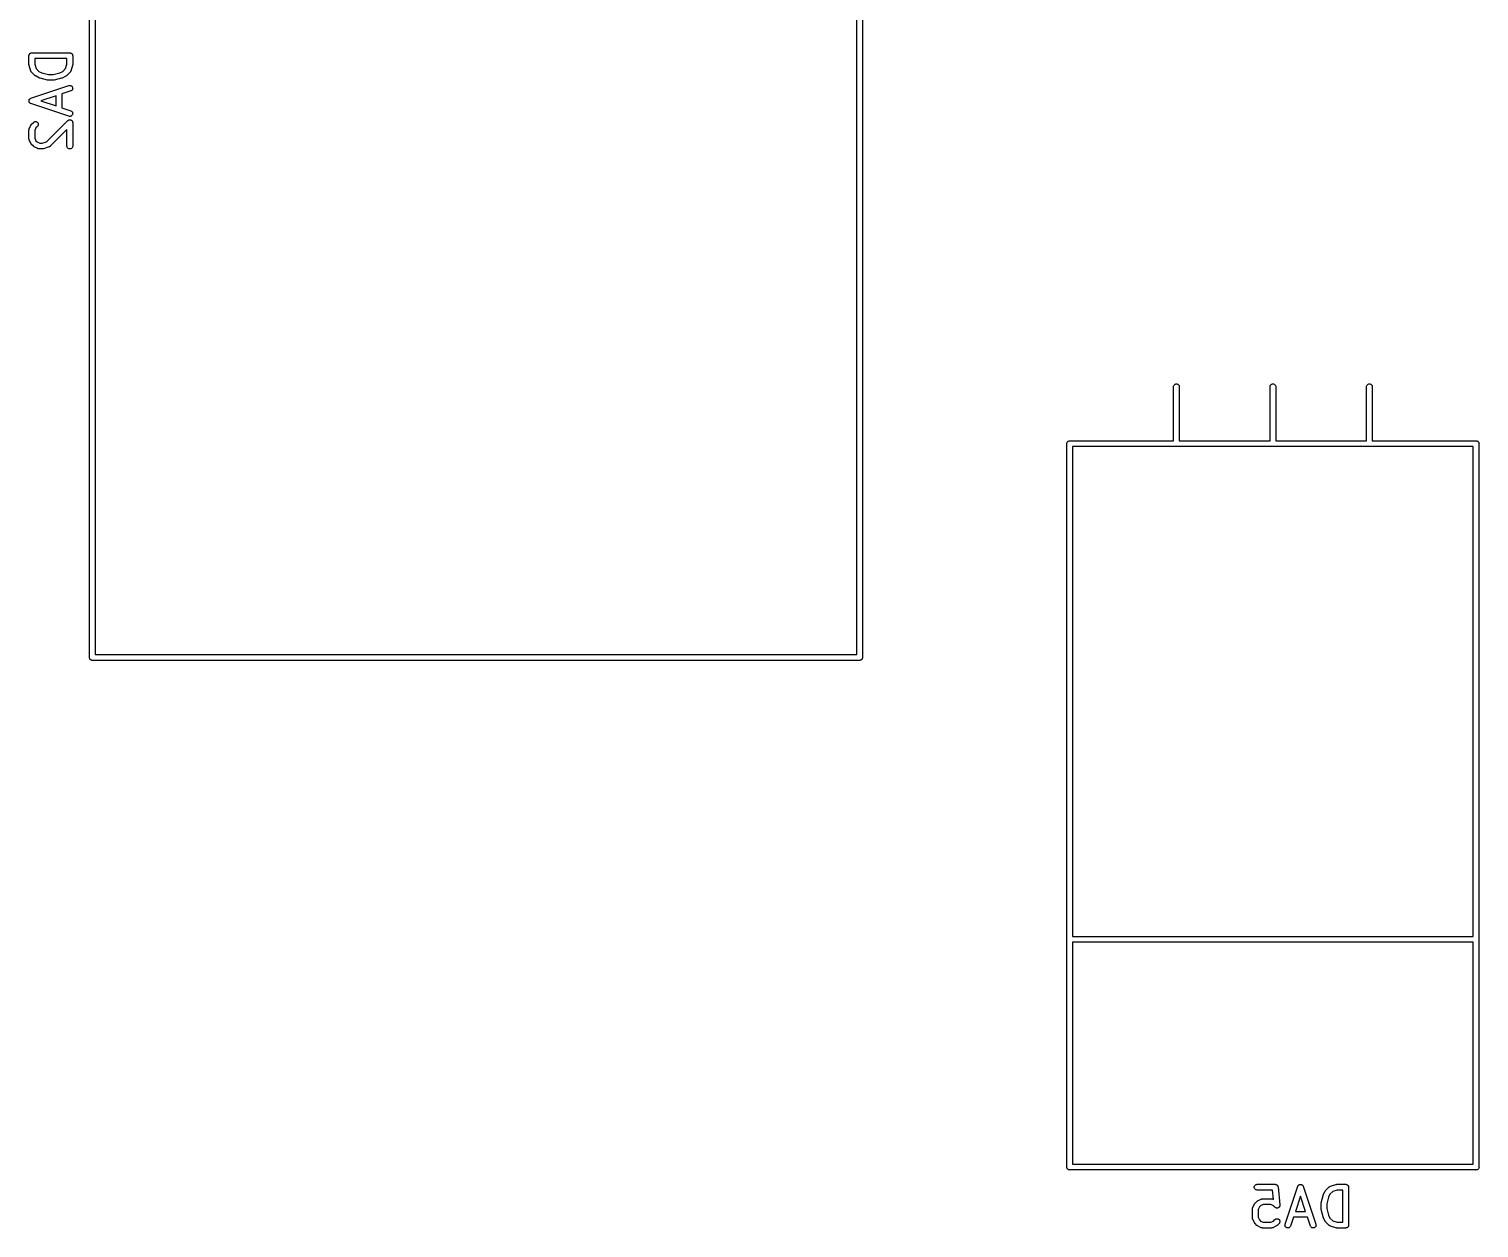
# Model space of a CAD drawing. Extents: x 1.3 to 91.4, y -59.7 to 3.1.
# Drawn here: x 1.25 to 39.43, y -59.65 to -28.08 of the extents above; entities that cross this region are included whole.
import ezdxf

# ---------------------------------------------------------------- set-up
doc = ezdxf.new("R2010")
doc.units = 0
doc.layers.add('BLACK', color=7, linetype='CONTINUOUS')

msp = doc.modelspace()

# ---------------------------------------------------------------- linework, layer by layer
at = {"layer": 'BLACK', "linetype": 'CONTINUOUS'}
for p, q in [((2.845, -44.6263), (2.845, -14.4337)), ((2.995, -14.505), (2.995, -44.555)), ((23.045, -44.555), (23.045, -14.505)), ((23.195, -14.4337), (23.195, -44.6263)), ((1.25238, -28.7828), (1.25239, -28.7823)), ((1.25238, -28.7833), (1.25238, -28.7828)), ((1.25238, -28.7828), (1.25238, -28.7828)), ((1.25238, -28.7828), (1.25238, -28.7828)), ((1.25238, -29.0214), (1.25238, -28.7833)), ((1.25239, -28.7823), (1.25318, -28.7752)), ((1.25318, -28.7752), (1.25391, -28.7683)), ((1.25391, -28.7683), (1.25399, -28.768)), ((1.25399, -28.768), (1.25402, -28.7677)), ((1.25402, -28.7677), (1.25614, -28.761)), ((1.25614, -28.761), (1.25824, -28.7543)), ((1.25824, -28.7543), (1.25837, -28.754)), ((1.25837, -28.754), (1.25845, -28.7538)), ((1.25845, -28.7538), (1.26186, -28.7476)), ((1.26186, -28.7476), (1.2652, -28.7414)), ((1.2652, -28.7414), (1.26537, -28.7412)), ((1.26537, -28.7412), (1.2655, -28.741)), ((1.2655, -28.741), (1.27005, -28.7355)), ((1.27005, -28.7355), (1.27453, -28.7301)), ((1.27453, -28.7301), (1.27474, -28.7299)), ((1.27474, -28.7299), (1.2749, -28.7297)), ((1.2749, -28.7297), (1.28037, -28.7254)), ((1.28037, -28.7254), (1.28588, -28.7209)), ((1.28588, -28.7209), (1.28611, -28.7207)), ((1.28611, -28.7207), (1.28631, -28.7206)), ((1.28631, -28.7206), (1.29256, -28.7173)), ((1.29256, -28.7173), (1.2988, -28.714)), ((1.2988, -28.714), (1.29905, -28.7139)), ((1.29905, -28.7139), (1.29929, -28.7138)), ((1.29929, -28.7138), (1.30607, -28.7118)), ((1.30607, -28.7118), (1.31281, -28.7098)), ((1.31281, -28.7098), (1.31307, -28.7097)), ((1.31307, -28.7097), (1.31333, -28.7097)), ((1.31333, -28.7097), (1.32035, -28.709)), ((1.32035, -28.709), (1.32738, -28.7083)), ((1.32738, -28.7083), (2.32738, -28.7083)), ((1.40238, -28.8583), (1.40238, -29.0093)), ((2.25238, -28.8583), (1.40238, -28.8583)), ((1.40238, -29.0093), (1.44055, -29.1238)), ((2.21421, -29.1238), (2.25238, -29.0093)), ((2.25238, -29.0093), (2.25238, -28.8583)), ((2.32738, -28.7083), (2.32789, -28.7083)), ((2.32789, -28.7083), (2.3279, -28.7083)), ((2.3279, -28.7083), (2.32792, -28.7083)), ((2.32792, -28.7083), (2.32843, -28.7083)), ((2.32843, -28.7083), (2.33547, -28.7091)), ((2.33547, -28.7091), (2.34246, -28.7099)), ((2.34246, -28.7099), (2.34271, -28.7099)), ((2.34271, -28.7099), (2.34297, -28.71)), ((2.34297, -28.71), (2.34967, -28.7121)), ((2.34967, -28.7121), (2.35644, -28.7142)), ((2.35644, -28.7142), (2.35668, -28.7143)), ((2.35668, -28.7143), (2.35693, -28.7144)), ((2.35693, -28.7144), (2.36313, -28.7178)), ((2.36313, -28.7178), (2.36932, -28.7212)), ((2.36932, -28.7212), (2.36952, -28.7213)), ((2.36952, -28.7213), (2.36975, -28.7214)), ((2.36975, -28.7214), (2.37518, -28.726)), ((2.37518, -28.726), (2.3806, -28.7305)), ((2.3806, -28.7305), (2.38077, -28.7307)), ((2.38077, -28.7307), (2.38096, -28.7309)), ((2.38096, -28.7309), (2.38536, -28.7363)), ((2.38536, -28.7363), (2.38985, -28.7418)), ((2.38985, -28.7418), (2.38997, -28.7421)), ((2.38997, -28.7421), (2.39014, -28.7423)), ((2.39014, -28.7423), (2.3934, -28.7485)), ((2.3934, -28.7485), (2.39672, -28.7548)), ((2.39672, -28.7548), (2.3968, -28.755)), ((2.3968, -28.755), (2.39692, -28.7552)), ((2.39692, -28.7552), (2.39891, -28.762)), ((2.39891, -28.762), (2.40095, -28.7688)), ((2.40095, -28.7688), (2.40098, -28.769)), ((2.40098, -28.769), (2.40105, -28.7693)), ((2.40105, -28.7693), (2.40169, -28.7763)), ((2.40169, -28.7763), (2.40238, -28.7833)), ((2.40238, -28.7833), (2.40238, -29.0214)), ((1.25279, -29.0256), (1.25238, -29.0214)), ((1.25285, -29.0298), (1.25279, -29.0256)), ((1.2535, -29.0329), (1.25285, -29.0298)), ((1.25381, -29.036), (1.2535, -29.0329)), ((1.25503, -29.04), (1.25381, -29.036)), ((1.2559, -29.0441), (1.25503, -29.04)), ((1.25623, -29.0451), (1.2559, -29.0441)), ((1.30385, -29.188), (1.25623, -29.0451)), ((1.30475, -29.19), (1.30385, -29.188)), ((1.30536, -29.1921), (1.30475, -29.19)), ((1.30772, -29.1967), (1.30536, -29.1921)), ((1.30981, -29.2014), (1.30772, -29.1967)), ((1.31109, -29.2032), (1.30981, -29.2014)), ((1.3121, -29.2051), (1.31109, -29.2032)), ((1.3153, -29.2091), (1.3121, -29.2051)), ((1.31826, -29.2133), (1.3153, -29.2091)), ((1.31985, -29.2148), (1.31826, -29.2133)), ((1.32123, -29.2166), (1.31985, -29.2148)), ((1.32197, -29.2173), (1.32123, -29.2166)), ((1.4172, -29.3126), (1.32197, -29.2173)), ((1.42046, -29.3152), (1.4172, -29.3126)), ((1.42348, -29.3182), (1.42046, -29.3152)), ((1.4261, -29.3199), (1.42348, -29.3182)), ((1.42852, -29.3218), (1.4261, -29.3199)), ((1.43222, -29.3238), (1.42852, -29.3218)), ((1.43576, -29.3261), (1.43222, -29.3238)), ((1.4367, -29.3266), (1.43576, -29.3261)), ((1.53193, -29.3742), (1.4367, -29.3266)), ((1.44055, -29.1238), (1.51466, -29.1979)), ((1.51466, -29.1979), (1.59165, -29.2364)), ((1.53226, -29.3743), (1.53193, -29.3742)), ((1.53256, -29.3745), (1.53226, -29.3743)), ((1.53907, -29.377), (1.53256, -29.3745)), ((1.5456, -29.3795), (1.53907, -29.377)), ((1.54595, -29.3795), (1.5456, -29.3795)), ((1.54627, -29.3796), (1.54595, -29.3795)), ((1.54729, -29.3799), (1.54627, -29.3796)), ((1.73776, -29.4275), (1.54729, -29.3799)), ((1.59165, -29.2364), (1.76519, -29.2798)), ((1.76519, -29.2798), (1.88958, -29.2798)), ((1.88958, -29.2798), (2.06311, -29.2364)), ((2.10747, -29.3799), (1.917, -29.4275)), ((2.06311, -29.2364), (2.1401, -29.1979)), ((2.10781, -29.3798), (2.10747, -29.3799)), ((2.10815, -29.3797), (2.10781, -29.3798)), ((2.11463, -29.3773), (2.10815, -29.3797)), ((2.12126, -29.375), (2.11463, -29.3773)), ((2.12156, -29.3748), (2.12126, -29.375)), ((2.12189, -29.3747), (2.12156, -29.3748)), ((2.12283, -29.3742), (2.12189, -29.3747)), ((2.21806, -29.3266), (2.12283, -29.3742)), ((2.1401, -29.1979), (2.21421, -29.1238)), ((2.22163, -29.3244), (2.21806, -29.3266)), ((2.22537, -29.3224), (2.22163, -29.3244)), ((2.22781, -29.3205), (2.22537, -29.3224)), ((2.23046, -29.3188), (2.22781, -29.3205)), ((2.23352, -29.3159), (2.23046, -29.3188)), ((2.23681, -29.3133), (2.23352, -29.3159)), ((2.23756, -29.3126), (2.23681, -29.3133)), ((2.33279, -29.2173), (2.23756, -29.3126)), ((2.33419, -29.2156), (2.33279, -29.2173)), ((2.33581, -29.2141), (2.33419, -29.2156)), ((2.33883, -29.21), (2.33581, -29.2141)), ((2.34208, -29.206), (2.33883, -29.21)), ((2.34313, -29.2041), (2.34208, -29.206)), ((2.34443, -29.2023), (2.34313, -29.2041)), ((2.34658, -29.1976), (2.34443, -29.2023)), ((2.349, -29.1931), (2.34658, -29.1976)), ((2.34965, -29.191), (2.349, -29.1931)), ((2.35058, -29.189), (2.34965, -29.191)), ((2.35091, -29.188), (2.35058, -29.189)), ((2.39853, -29.0451), (2.35091, -29.188)), ((2.39947, -29.041), (2.39853, -29.0451)), ((2.40074, -29.037), (2.39947, -29.041)), ((2.40109, -29.0339), (2.40074, -29.037)), ((2.40178, -29.0309), (2.40109, -29.0339)), ((2.4019, -29.0267), (2.40178, -29.0309)), ((2.40237, -29.0225), (2.4019, -29.0267)), ((2.40238, -29.0214), (2.40237, -29.0225)), ((1.30366, -29.9027), (2.30366, -29.5693)), ((1.73909, -29.4277), (1.73776, -29.4275)), ((1.74036, -29.4281), (1.73909, -29.4277)), ((1.7463, -29.4288), (1.74036, -29.4281)), ((1.75224, -29.4297), (1.7463, -29.4288)), ((1.75358, -29.4296), (1.75224, -29.4297)), ((1.7549, -29.4298), (1.75358, -29.4296)), ((1.75595, -29.4298), (1.7549, -29.4298)), ((1.89881, -29.4298), (1.75595, -29.4298)), ((1.90014, -29.4296), (1.89881, -29.4298)), ((1.90147, -29.4297), (1.90014, -29.4296)), ((1.9074, -29.4289), (1.90147, -29.4297)), ((1.91338, -29.4283), (1.9074, -29.4289)), ((1.91466, -29.4279), (1.91338, -29.4283)), ((1.91598, -29.4278), (1.91466, -29.4279)), ((1.917, -29.4275), (1.91598, -29.4278)), ((2.3511, -29.7116), (2.11667, -29.7898)), ((2.30366, -29.5693), (2.30466, -29.569)), ((2.30466, -29.569), (2.31897, -29.5659)), ((2.31897, -29.5659), (2.33361, -29.5657)), ((2.33361, -29.5657), (2.34801, -29.5684)), ((2.34801, -29.5684), (2.36162, -29.5737)), ((2.36447, -29.7057), (2.3511, -29.7116)), ((2.36162, -29.5737), (2.37393, -29.5817)), ((2.37642, -29.6972), (2.36447, -29.7057)), ((2.37393, -29.5817), (2.38447, -29.5918)), ((2.38651, -29.6866), (2.37642, -29.6972)), ((2.38447, -29.5918), (2.39283, -29.6038)), ((2.39434, -29.6743), (2.38651, -29.6866)), ((2.39283, -29.6038), (2.3987, -29.6173)), ((2.39963, -29.6606), (2.39434, -29.6743)), ((2.3987, -29.6173), (2.40185, -29.6316)), ((2.40216, -29.6462), (2.39963, -29.6606)), ((2.40185, -29.6316), (2.40216, -29.6462)), ((1.25252, -29.9785), (1.25271, -29.9733)), ((1.25287, -29.9806), (1.25252, -29.9785)), ((1.2526, -29.9681), (1.25297, -29.966)), ((1.25271, -29.9733), (1.2526, -29.9681)), ((1.25291, -29.9827), (1.25287, -29.9806)), ((1.25403, -29.9878), (1.25291, -29.9827)), ((1.25297, -29.966), (1.25304, -29.9638)), ((1.25304, -29.9638), (1.25423, -29.9588)), ((1.25486, -29.9929), (1.25403, -29.9878)), ((1.25423, -29.9588), (1.25513, -29.9537)), ((1.2556, -29.9949), (1.25486, -29.9929)), ((1.25513, -29.9537), (1.2559, -29.9517)), ((1.25606, -29.997), (1.2556, -29.9949)), ((1.2559, -29.9517), (1.2564, -29.9496)), ((1.25815, -30.0018), (1.25606, -29.997)), ((1.2564, -29.9496), (1.25854, -29.9449)), ((1.25995, -30.0066), (1.25815, -30.0018)), ((1.25854, -29.9449), (1.26041, -29.94)), ((1.26107, -30.0085), (1.25995, -30.0066)), ((1.26041, -29.94), (1.26156, -29.9382)), ((1.26193, -30.0104), (1.26107, -30.0085)), ((1.26156, -29.9382), (1.26245, -29.9363)), ((1.26489, -30.0147), (1.26193, -30.0104)), ((1.26245, -29.9363), (1.26547, -29.9321)), ((1.26761, -30.0191), (1.26489, -30.0147)), ((1.26547, -29.9321), (1.26825, -29.9277)), ((1.26907, -30.0207), (1.26761, -30.0191)), ((1.26825, -29.9277), (1.26973, -29.9261)), ((1.27029, -30.0225), (1.26907, -30.0207)), ((1.26973, -29.9261), (1.27098, -29.9244)), ((1.27402, -30.026), (1.27029, -30.0225)), ((1.27098, -29.9244), (1.27476, -29.9208)), ((1.27755, -30.0299), (1.27402, -30.026)), ((1.27476, -29.9208), (1.27834, -29.9171)), ((1.27929, -30.0311), (1.27755, -30.0299)), ((1.27834, -29.9171), (1.28009, -29.9158)), ((1.28083, -30.0326), (1.27929, -30.0311)), ((1.28009, -29.9158), (1.28165, -29.9144)), ((1.28519, -30.0354), (1.28083, -30.0326)), ((1.28165, -29.9144), (1.28605, -29.9116)), ((1.28939, -30.0385), (1.28519, -30.0354)), ((1.28605, -29.9116), (1.29029, -29.9086)), ((1.29134, -30.0394), (1.28939, -30.0385)), ((1.29029, -29.9086), (1.29225, -29.9077)), ((1.29314, -30.0405), (1.29134, -30.0394)), ((1.29225, -29.9077), (1.29407, -29.9066)), ((1.29796, -30.0424), (1.29314, -30.0405)), ((1.29407, -29.9066), (1.29893, -29.9048)), ((1.30267, -30.0446), (1.29796, -30.0424)), ((1.29893, -29.9048), (1.30366, -29.9027)), ((1.30366, -30.045), (1.30267, -30.0446)), ((2.30366, -30.3783), (1.30366, -30.045)), ((1.96667, -29.8398), (1.56455, -29.9738)), ((1.56455, -29.9738), (1.96667, -30.1078)), ((1.96667, -30.1078), (1.96667, -29.8398)), ((2.11667, -29.7898), (2.11667, -30.1578)), ((1.37033, -30.5391), (1.38177, -30.53)), ((1.38177, -30.53), (1.39477, -30.5232)), ((1.39477, -30.5232), (1.40882, -30.5191)), ((1.40882, -30.5191), (1.4234, -30.5179)), ((1.4234, -30.5179), (1.43796, -30.5194)), ((1.43796, -30.5194), (1.45192, -30.5238)), ((1.45192, -30.5238), (1.46477, -30.5308)), ((1.46477, -30.5308), (1.47602, -30.5402)), ((1.71544, -31.0511), (2.27435, -30.4922)), ((2.11667, -30.1578), (2.3511, -30.236)), ((2.27435, -30.4922), (2.2749, -30.4917)), ((2.2749, -30.4917), (2.27491, -30.4916)), ((2.2749, -30.4917), (2.2749, -30.4917)), ((2.27491, -30.4916), (2.27509, -30.4915)), ((2.27509, -30.4915), (2.28077, -30.4869)), ((2.28077, -30.4869), (2.28631, -30.4825)), ((2.28631, -30.4825), (2.28643, -30.4824)), ((2.28643, -30.4824), (2.28653, -30.4823)), ((2.28653, -30.4823), (2.29286, -30.4791)), ((2.29286, -30.4791), (2.29928, -30.4757)), ((2.29928, -30.4757), (2.29941, -30.4757)), ((2.29941, -30.4757), (2.29953, -30.4756)), ((2.29953, -30.4756), (2.3064, -30.4736)), ((2.31793, -30.3815), (2.30366, -30.3783)), ((2.3064, -30.4736), (2.31333, -30.4716)), ((2.31333, -30.4716), (2.31345, -30.4716)), ((2.31345, -30.4716), (2.31358, -30.4715)), ((2.31358, -30.4715), (2.32086, -30.4709)), ((2.33256, -30.382), (2.31793, -30.3815)), ((2.32086, -30.4709), (2.3279, -30.4702)), ((2.3279, -30.4702), (2.32803, -30.4703)), ((2.32803, -30.4703), (2.32816, -30.4702)), ((2.32816, -30.4702), (2.33521, -30.471)), ((2.347, -30.3795), (2.33256, -30.382)), ((2.33521, -30.471), (2.34246, -30.4718)), ((2.34246, -30.4718), (2.34259, -30.4718)), ((2.34259, -30.4718), (2.34272, -30.4718)), ((2.34272, -30.4718), (2.34941, -30.4739)), ((2.36069, -30.3743), (2.347, -30.3795)), ((2.34941, -30.4739), (2.35644, -30.4761)), ((2.3511, -30.236), (2.35209, -30.2363)), ((2.35209, -30.2363), (2.36537, -30.2425)), ((2.35644, -30.4761), (2.35656, -30.4762)), ((2.35656, -30.4762), (2.35668, -30.4762)), ((2.35668, -30.4762), (2.36296, -30.4796)), ((2.3731, -30.3666), (2.36069, -30.3743)), ((2.36296, -30.4796), (2.36932, -30.4831)), ((2.36537, -30.2425), (2.37721, -30.2511)), ((2.36932, -30.4831), (2.36942, -30.4831)), ((2.36942, -30.4831), (2.36954, -30.4832)), ((2.36954, -30.4832), (2.37497, -30.4877)), ((2.38378, -30.3566), (2.3731, -30.3666)), ((2.37497, -30.4877), (2.3806, -30.4924)), ((2.37721, -30.2511), (2.38715, -30.2618)), ((2.3806, -30.4924), (2.38068, -30.4925)), ((2.38068, -30.4925), (2.38078, -30.4926)), ((2.38078, -30.4926), (2.38523, -30.4981)), ((2.39231, -30.3447), (2.38378, -30.3566)), ((2.38523, -30.4981), (2.38985, -30.5037)), ((2.38715, -30.2618), (2.39481, -30.2743)), ((2.38985, -30.5037), (2.38991, -30.5039)), ((2.38991, -30.5039), (2.38999, -30.504)), ((2.38999, -30.504), (2.39337, -30.5104)), ((2.39836, -30.3314), (2.39231, -30.3447)), ((2.39337, -30.5104), (2.39672, -30.5167)), ((2.39481, -30.2743), (2.3999, -30.288)), ((2.39672, -30.5167), (2.39676, -30.5168)), ((2.39676, -30.5168), (2.39682, -30.5169)), ((2.39682, -30.5169), (2.39888, -30.5238)), ((2.40171, -30.3171), (2.39836, -30.3314)), ((2.39888, -30.5238), (2.40095, -30.5307)), ((2.3999, -30.288), (2.40223, -30.3025)), ((2.40095, -30.5307), (2.40096, -30.5308)), ((2.40096, -30.5308), (2.401, -30.5309)), ((2.401, -30.5309), (2.40168, -30.5381)), ((2.40168, -30.5381), (2.40238, -30.5452)), ((2.40223, -30.3025), (2.40171, -30.3171)), ((1.25238, -30.7357), (1.25239, -30.7347)), ((1.25238, -30.9738), (1.25238, -30.7357)), ((1.25239, -30.7347), (1.25263, -30.7325)), ((1.25258, -30.7303), (1.25345, -30.7252)), ((1.25263, -30.7325), (1.25258, -30.7303)), ((1.25345, -30.7252), (1.25402, -30.7201)), ((1.25402, -30.7201), (1.25469, -30.718)), ((1.25469, -30.718), (1.25506, -30.7158)), ((1.25506, -30.7158), (1.2569, -30.711)), ((1.2569, -30.711), (1.25845, -30.7062)), ((1.25845, -30.7062), (1.25951, -30.7042)), ((1.25951, -30.7042), (1.2603, -30.7022)), ((1.2603, -30.7022), (1.30792, -30.6069)), ((1.30792, -30.6069), (1.30839, -30.606)), ((1.30839, -30.606), (1.31068, -30.6025)), ((1.31068, -30.6025), (1.31268, -30.5988)), ((1.31268, -30.5988), (1.31466, -30.5963)), ((1.31466, -30.5963), (1.31636, -30.5937)), ((1.31636, -30.5937), (1.31929, -30.5907)), ((1.31929, -30.5907), (1.32197, -30.5874)), ((1.32197, -30.5874), (1.36959, -30.5398)), ((1.36959, -30.5398), (1.37033, -30.5391)), ((1.43664, -30.6849), (1.40238, -30.7534)), ((1.40238, -30.7534), (1.40238, -30.9561)), ((1.47565, -30.6459), (1.43664, -30.6849)), ((1.48494, -30.6346), (1.47565, -30.6459)), ((1.47602, -30.5402), (1.48523, -30.5516)), ((1.49186, -30.6217), (1.48494, -30.6346)), ((1.48523, -30.5516), (1.49206, -30.5645)), ((1.49614, -30.6077), (1.49186, -30.6217)), ((1.49206, -30.5645), (1.49624, -30.5785)), ((1.49762, -30.5931), (1.49614, -30.6077)), ((1.49624, -30.5785), (1.49762, -30.5931)), ((2.25238, -30.7263), (1.80898, -31.1697)), ((2.25238, -31.1643), (2.25238, -30.7263)), ((2.40238, -30.5452), (2.40238, -31.1643)), ((1.25259, -30.976), (1.25238, -30.9738)), ((1.25251, -30.9782), (1.25259, -30.976)), ((1.25331, -30.9833), (1.25251, -30.9782)), ((1.25381, -30.9884), (1.25331, -30.9833)), ((1.25445, -30.9905), (1.25381, -30.9884)), ((1.25479, -30.9927), (1.25445, -30.9905)), ((1.25656, -30.9975), (1.25479, -30.9927)), ((1.25804, -31.0024), (1.25656, -30.9975)), ((1.25907, -31.0043), (1.25804, -31.0024)), ((1.25984, -31.0064), (1.25907, -31.0043)), ((1.2603, -31.0074), (1.25984, -31.0064)), ((1.30792, -31.1026), (1.2603, -31.0074)), ((1.31016, -31.1062), (1.30792, -31.1026)), ((1.3121, -31.1099), (1.31016, -31.1062)), ((1.31405, -31.1123), (1.3121, -31.1099)), ((1.31571, -31.115), (1.31405, -31.1123)), ((1.31861, -31.118), (1.31571, -31.115)), ((1.32123, -31.1213), (1.31861, -31.118)), ((1.32197, -31.1221), (1.32123, -31.1213)), ((1.36959, -31.1697), (1.32197, -31.1221)), ((1.37284, -31.1724), (1.36959, -31.1697)), ((1.37586, -31.1753), (1.37284, -31.1724)), ((1.37849, -31.177), (1.37586, -31.1753)), ((1.3809, -31.179), (1.37849, -31.177)), ((1.3846, -31.181), (1.3809, -31.179)), ((1.38814, -31.1833), (1.3846, -31.181)), ((1.38908, -31.1837), (1.38814, -31.1833)), ((1.48432, -31.2314), (1.38908, -31.1837)), ((1.40238, -30.9561), (1.43664, -31.0246)), ((1.43664, -31.0246), (1.46705, -31.055)), ((1.46705, -31.055), (1.53556, -31.0893)), ((1.48638, -31.2322), (1.48432, -31.2314)), ((1.48831, -31.2332), (1.48638, -31.2322)), ((1.49319, -31.2348), (1.48831, -31.2332)), ((1.49798, -31.2366), (1.49319, -31.2348)), ((1.50017, -31.237), (1.49798, -31.2366)), ((1.50226, -31.2376), (1.50017, -31.237)), ((1.50735, -31.2382), (1.50226, -31.2376)), ((1.51241, -31.2391), (1.50735, -31.2382)), ((1.51461, -31.239), (1.51241, -31.2391)), ((1.51681, -31.2393), (1.51461, -31.239)), ((1.51786, -31.2393), (1.51681, -31.2393)), ((1.61309, -31.2393), (1.51786, -31.2393)), ((1.53556, -31.0893), (1.60092, -31.0893)), ((1.60092, -31.0893), (1.71544, -31.0511)), ((1.61729, -31.2389), (1.61309, -31.2393)), ((1.6215, -31.2388), (1.61729, -31.2389)), ((1.62455, -31.2382), (1.6215, -31.2388)), ((1.62766, -31.2379), (1.62455, -31.2382)), ((1.63169, -31.2366), (1.62766, -31.2379)), ((1.63582, -31.2358), (1.63169, -31.2366)), ((1.63681, -31.2354), (1.63582, -31.2358)), ((1.77967, -31.1878), (1.63681, -31.2354)), ((1.78168, -31.1869), (1.77967, -31.1878)), ((1.7838, -31.1863), (1.78168, -31.1869)), ((1.78835, -31.1839), (1.7838, -31.1863)), ((1.79304, -31.1819), (1.78835, -31.1839)), ((1.79484, -31.1806), (1.79304, -31.1819)), ((1.7968, -31.1796), (1.79484, -31.1806)), ((1.80081, -31.1764), (1.7968, -31.1796)), ((1.80499, -31.1734), (1.80081, -31.1764)), ((1.80651, -31.1718), (1.80499, -31.1734)), ((1.80824, -31.1704), (1.80651, -31.1718)), ((1.80898, -31.1697), (1.80824, -31.1704)), ((2.25381, -31.1789), (2.25238, -31.1643)), ((2.25804, -31.1929), (2.25381, -31.1789)), ((2.26491, -31.2058), (2.25804, -31.1929)), ((2.27416, -31.2171), (2.26491, -31.2058)), ((2.28544, -31.2265), (2.27416, -31.2171)), ((2.29832, -31.2334), (2.28544, -31.2265)), ((2.3123, -31.2378), (2.29832, -31.2334)), ((2.32686, -31.2393), (2.3123, -31.2378)), ((2.34143, -31.238), (2.32686, -31.2393)), ((2.35547, -31.2338), (2.34143, -31.238)), ((2.36845, -31.227), (2.35547, -31.2338)), ((2.37986, -31.2179), (2.36845, -31.227)), ((2.38926, -31.2067), (2.37986, -31.2179)), ((2.39631, -31.1938), (2.38926, -31.2067)), ((2.40074, -31.1799), (2.39631, -31.1938)), ((2.40237, -31.1653), (2.40074, -31.1799)), ((2.40238, -31.1643), (2.40237, -31.1653)), ((31.385, -37.4963), (31.3861, -37.4853)), ((31.385, -38.925), (31.385, -37.4963)), ((31.3861, -37.4853), (31.3904, -37.4712)), ((31.3904, -37.4712), (31.3973, -37.4581)), ((31.3973, -37.4581), (31.4067, -37.4467)), ((31.4067, -37.4467), (31.4181, -37.4373)), ((31.4181, -37.4373), (31.4312, -37.4304)), ((31.4312, -37.4304), (31.4453, -37.4261)), ((31.4453, -37.4261), (31.46, -37.4246)), ((31.46, -37.4246), (31.4747, -37.4261)), ((31.4747, -37.4261), (31.4888, -37.4304)), ((31.4888, -37.4304), (31.5019, -37.4373)), ((31.5019, -37.4373), (31.5133, -37.4467)), ((31.5133, -37.4467), (31.5227, -37.4581)), ((31.5227, -37.4581), (31.5296, -37.4712)), ((31.5296, -37.4712), (31.5339, -37.4853)), ((31.5339, -37.4853), (31.535, -37.4963)), ((31.535, -37.4963), (31.535, -38.925)), ((33.925, -37.4963), (33.9261, -37.4853)), ((33.925, -38.925), (33.925, -37.4963)), ((33.9261, -37.4853), (33.9304, -37.4712)), ((33.9304, -37.4712), (33.9373, -37.4581)), ((33.9373, -37.4581), (33.9467, -37.4467)), ((33.9467, -37.4467), (33.9581, -37.4373)), ((33.9581, -37.4373), (33.9712, -37.4304)), ((33.9712, -37.4304), (33.9853, -37.4261)), ((33.9853, -37.4261), (34, -37.4246)), ((34, -37.4246), (34.0147, -37.4261)), ((34.0147, -37.4261), (34.0288, -37.4304)), ((34.0288, -37.4304), (34.0419, -37.4373)), ((34.0419, -37.4373), (34.0533, -37.4467)), ((34.0533, -37.4467), (34.0627, -37.4581)), ((34.0627, -37.4581), (34.0696, -37.4712)), ((34.0696, -37.4712), (34.0739, -37.4853)), ((34.0739, -37.4853), (34.075, -37.4963)), ((34.075, -37.4963), (34.075, -38.925)), ((36.465, -37.4963), (36.4661, -37.4853)), ((36.465, -38.925), (36.465, -37.4963)), ((36.4661, -37.4853), (36.4704, -37.4712)), ((36.4704, -37.4712), (36.4773, -37.4581)), ((36.4773, -37.4581), (36.4867, -37.4467)), ((36.4867, -37.4467), (36.4981, -37.4373)), ((36.4981, -37.4373), (36.5112, -37.4304)), ((36.5112, -37.4304), (36.5253, -37.4261)), ((36.5253, -37.4261), (36.54, -37.4246)), ((36.54, -37.4246), (36.5547, -37.4261)), ((36.5547, -37.4261), (36.5688, -37.4304)), ((36.5688, -37.4304), (36.5819, -37.4373)), ((36.5819, -37.4373), (36.5933, -37.4467)), ((36.5933, -37.4467), (36.6027, -37.4581)), ((36.6027, -37.4581), (36.6096, -37.4712)), ((36.6096, -37.4712), (36.6139, -37.4853)), ((36.6139, -37.4853), (36.615, -37.4963)), ((36.615, -37.4963), (36.615, -38.925)), ((28.6081, -38.9373), (28.6212, -38.9304)), ((28.6212, -38.9304), (28.6353, -38.9261)), ((28.6353, -38.9261), (28.6463, -38.925)), ((28.6463, -38.925), (28.65, -38.9246)), ((28.65, -38.9246), (28.6537, -38.925)), ((28.6537, -38.925), (31.385, -38.925)), ((31.535, -38.925), (33.925, -38.925)), ((34.075, -38.925), (36.465, -38.925)), ((36.615, -38.925), (39.3463, -38.925)), ((39.3463, -38.925), (39.35, -38.9246)), ((39.35, -38.9246), (39.3537, -38.925)), ((39.3537, -38.925), (39.3647, -38.9261)), ((39.3647, -38.9261), (39.3788, -38.9304)), ((39.3788, -38.9304), (39.3919, -38.9373)), ((28.5746, -39), (28.5761, -38.9853)), ((28.575, -39.0037), (28.5746, -39)), ((28.575, -52.0463), (28.575, -39.0037)), ((28.5761, -38.9853), (28.5804, -38.9712)), ((28.5804, -38.9712), (28.5873, -38.9581)), ((28.5873, -38.9581), (28.5967, -38.9467)), ((28.5967, -38.9467), (28.6081, -38.9373)), ((31.4563, -39.075), (28.725, -39.075)), ((28.725, -39.075), (28.725, -51.975)), ((31.46, -39.0754), (31.4563, -39.075)), ((31.4637, -39.075), (31.46, -39.0754)), ((33.9963, -39.075), (31.4637, -39.075)), ((34, -39.0754), (33.9963, -39.075)), ((34.0037, -39.075), (34, -39.0754)), ((36.5363, -39.075), (34.0037, -39.075)), ((36.54, -39.0754), (36.5363, -39.075)), ((36.5437, -39.075), (36.54, -39.0754)), ((39.275, -39.075), (36.5437, -39.075)), ((39.275, -51.975), (39.275, -39.075)), ((39.3919, -38.9373), (39.4033, -38.9467)), ((39.4033, -38.9467), (39.4127, -38.9581)), ((39.4127, -38.9581), (39.4196, -38.9712)), ((39.4196, -38.9712), (39.4239, -38.9853)), ((39.4239, -38.9853), (39.4254, -39)), ((39.4254, -39), (39.425, -39.0037)), ((39.425, -39.0037), (39.425, -52.0463)), ((2.84464, -44.63), (2.845, -44.6263)), ((2.84609, -44.6447), (2.84464, -44.63)), ((2.85037, -44.6588), (2.84609, -44.6447)), ((2.85734, -44.6719), (2.85037, -44.6588)), ((2.995, -44.555), (23.045, -44.555)), ((23.1896, -44.6588), (23.1827, -44.6719)), ((23.1939, -44.6447), (23.1896, -44.6588)), ((23.1954, -44.63), (23.1939, -44.6447)), ((23.195, -44.6263), (23.1954, -44.63)), ((2.86671, -44.6833), (2.85734, -44.6719)), ((2.87813, -44.6927), (2.86671, -44.6833)), ((2.89116, -44.6996), (2.87813, -44.6927)), ((2.9053, -44.7039), (2.89116, -44.6996)), ((2.91633, -44.705), (2.9053, -44.7039)), ((2.92, -44.7054), (2.91633, -44.705)), ((2.92367, -44.705), (2.92, -44.7054)), ((23.1163, -44.705), (2.92367, -44.705)), ((23.12, -44.7054), (23.1163, -44.705)), ((23.1237, -44.705), (23.12, -44.7054)), ((23.1347, -44.7039), (23.1237, -44.705)), ((23.1488, -44.6996), (23.1347, -44.7039)), ((23.1619, -44.6927), (23.1488, -44.6996)), ((23.1733, -44.6833), (23.1619, -44.6927)), ((23.1827, -44.6719), (23.1733, -44.6833)), ((28.5746, -52.05), (28.575, -52.0463)), ((28.575, -52.0537), (28.5746, -52.05)), ((28.575, -58.0463), (28.575, -52.0537)), ((28.725, -51.975), (39.275, -51.975)), ((28.725, -52.125), (28.725, -57.975)), ((39.275, -52.125), (28.725, -52.125)), ((39.275, -57.975), (39.275, -52.125)), ((39.425, -52.0463), (39.4254, -52.05)), ((39.4254, -52.05), (39.425, -52.0537)), ((39.425, -52.0537), (39.425, -58.0463)), ((28.725, -57.975), (39.275, -57.975)), ((28.5746, -58.05), (28.575, -58.0463)), ((28.5761, -58.0647), (28.5746, -58.05)), ((28.5804, -58.0788), (28.5761, -58.0647)), ((28.5873, -58.0919), (28.5804, -58.0788)), ((28.5967, -58.1033), (28.5873, -58.0919)), ((28.6081, -58.1127), (28.5967, -58.1033)), ((28.6212, -58.1196), (28.6081, -58.1127)), ((28.6353, -58.1239), (28.6212, -58.1196)), ((28.6463, -58.125), (28.6353, -58.1239)), ((28.65, -58.1254), (28.6463, -58.125)), ((28.6537, -58.125), (28.65, -58.1254)), ((39.3463, -58.125), (28.6537, -58.125)), ((39.35, -58.1254), (39.3463, -58.125)), ((39.3537, -58.125), (39.35, -58.1254)), ((39.3647, -58.1239), (39.3537, -58.125)), ((39.3788, -58.1196), (39.3647, -58.1239)), ((39.3919, -58.1127), (39.3788, -58.1196)), ((39.4033, -58.1033), (39.3919, -58.1127)), ((39.4127, -58.0919), (39.4033, -58.1033)), ((39.4196, -58.0788), (39.4127, -58.0919)), ((39.4239, -58.0647), (39.4196, -58.0788)), ((39.4254, -58.05), (39.4239, -58.0647)), ((39.425, -58.0463), (39.4254, -58.05)), ((33.5083, -58.5769), (33.5099, -58.5623)), ((33.5097, -58.5914), (33.5083, -58.5769)), ((33.5138, -58.6055), (33.5097, -58.5914)), ((33.5099, -58.5623), (33.5142, -58.5483)), ((33.5206, -58.6184), (33.5138, -58.6055)), ((33.5142, -58.5483), (33.5212, -58.5354)), ((33.5297, -58.6299), (33.5206, -58.6184)), ((33.5212, -58.5354), (33.5305, -58.5242)), ((33.541, -58.6393), (33.5297, -58.6299)), ((33.5305, -58.5242), (33.5418, -58.5149)), ((33.5538, -58.6463), (33.541, -58.6393)), ((33.5418, -58.5149), (33.5548, -58.508)), ((33.5677, -58.6507), (33.5538, -58.6463)), ((33.5548, -58.508), (33.5688, -58.5038)), ((33.5823, -58.6524), (33.5677, -58.6507)), ((33.5688, -58.5038), (33.5833, -58.5024)), ((33.5833, -58.6524), (33.5823, -58.6524)), ((33.5833, -58.5024), (34.0595, -58.5024)), ((33.9916, -58.6524), (33.5833, -58.6524)), ((34.0165, -58.9006), (33.9916, -58.6524)), ((34.0595, -58.5024), (34.0606, -58.5024)), ((34.0606, -58.5024), (34.0639, -58.5028)), ((34.0639, -58.5028), (34.0672, -58.5028)), ((34.0672, -58.5028), (34.0711, -58.5036)), ((34.0711, -58.5036), (34.0751, -58.504)), ((34.0751, -58.504), (34.0783, -58.505)), ((34.0783, -58.505), (34.0816, -58.5057)), ((34.0816, -58.5057), (34.0853, -58.5072)), ((34.0853, -58.5072), (34.0891, -58.5084)), ((34.0891, -58.5084), (34.092, -58.51)), ((34.092, -58.51), (34.0951, -58.5113)), ((34.0951, -58.5113), (34.0984, -58.5136)), ((34.0984, -58.5136), (34.1019, -58.5155)), ((34.1019, -58.5155), (34.1045, -58.5176)), ((34.1045, -58.5176), (34.1072, -58.5195)), ((34.1072, -58.5195), (34.11, -58.5223)), ((34.11, -58.5223), (34.1131, -58.5249)), ((34.1131, -58.5249), (34.1152, -58.5275)), ((34.1152, -58.5275), (34.1176, -58.5299)), ((34.1176, -58.5299), (34.1198, -58.5332)), ((34.1198, -58.5332), (34.1223, -58.5363)), ((34.1223, -58.5363), (34.1238, -58.5393)), ((34.1238, -58.5393), (34.1257, -58.542)), ((34.1257, -58.542), (34.1272, -58.5457)), ((34.1272, -58.5457), (34.1291, -58.5493)), ((34.1291, -58.5493), (34.13, -58.5525)), ((34.13, -58.5525), (34.1313, -58.5556)), ((34.1313, -58.5556), (34.1321, -58.5595)), ((34.1321, -58.5595), (34.1332, -58.5633)), ((34.1332, -58.5633), (34.1335, -58.5666)), ((34.1335, -58.5666), (34.1342, -58.5699)), ((34.1342, -58.5699), (34.1818, -59.0461)), ((34.3217, -59.5537), (34.655, -58.5537)), ((34.655, -58.5537), (34.6554, -58.5527)), ((34.6554, -58.5527), (34.6576, -58.548)), ((34.6576, -58.548), (34.6595, -58.5431)), ((34.6595, -58.5431), (34.6606, -58.5413)), ((34.6606, -58.5413), (34.6615, -58.5394)), ((34.6615, -58.5394), (34.6646, -58.5352)), ((34.6646, -58.5352), (34.6674, -58.5308)), ((34.6674, -58.5308), (34.6689, -58.5293)), ((34.6689, -58.5293), (34.6701, -58.5276)), ((34.6701, -58.5276), (34.674, -58.524)), ((34.674, -58.524), (34.6775, -58.5203)), ((34.6775, -58.5203), (34.6793, -58.5191)), ((34.6793, -58.5191), (34.6809, -58.5176)), ((34.6809, -58.5176), (34.6853, -58.5149)), ((34.6853, -58.5149), (34.6896, -58.5119)), ((34.6896, -58.5119), (34.6915, -58.5111)), ((34.6915, -58.5111), (34.6934, -58.51)), ((34.6934, -58.51), (34.6982, -58.5081)), ((34.6982, -58.5081), (34.703, -58.5061)), ((34.703, -58.5061), (34.7051, -58.5056)), ((34.7051, -58.5056), (34.7071, -58.5049)), ((34.7071, -58.5049), (34.7122, -58.504)), ((34.7122, -58.504), (34.7173, -58.5029)), ((34.7173, -58.5029), (34.7194, -58.5029)), ((34.7194, -58.5029), (34.7215, -58.5025)), ((34.7215, -58.5025), (34.7267, -58.5027)), ((34.7267, -58.5027), (34.7319, -58.5026)), ((34.7319, -58.5026), (34.734, -58.503)), ((34.734, -58.503), (34.7362, -58.503)), ((34.7362, -58.503), (34.7412, -58.5042)), ((34.7412, -58.5042), (34.7463, -58.5051)), ((34.7463, -58.5051), (34.7483, -58.5059)), ((34.7483, -58.5059), (34.7504, -58.5064)), ((34.7504, -58.5064), (34.7551, -58.5085)), ((34.7551, -58.5085), (34.76, -58.5104)), ((34.76, -58.5104), (34.7618, -58.5116)), ((34.7618, -58.5116), (34.7637, -58.5125)), ((34.7637, -58.5125), (34.7679, -58.5155)), ((34.7679, -58.5155), (34.7723, -58.5183)), ((34.7723, -58.5183), (34.7739, -58.5197)), ((34.7739, -58.5197), (34.7756, -58.521)), ((34.7756, -58.521), (34.7792, -58.5248)), ((34.7792, -58.5248), (34.7829, -58.5283)), ((34.7829, -58.5283), (34.7842, -58.5301)), ((34.7842, -58.5301), (34.7856, -58.5317)), ((34.7856, -58.5317), (34.7884, -58.536)), ((34.7884, -58.536), (34.7914, -58.5403)), ((34.7914, -58.5403), (34.7923, -58.5423)), ((34.7923, -58.5423), (34.7934, -58.5441)), ((34.7934, -58.5441), (34.7952, -58.5489)), ((34.7952, -58.5489), (34.7973, -58.5537)), ((34.7973, -58.5537), (35.1307, -59.5537)), ((35.323, -58.7891), (35.3255, -58.7826)), ((35.3255, -58.7826), (35.3257, -58.7823)), ((35.3257, -58.7823), (35.3258, -58.7819)), ((35.3258, -58.7819), (35.3734, -58.6867)), ((35.3734, -58.6867), (35.3739, -58.6858)), ((35.3739, -58.6858), (35.3762, -58.6822)), ((35.3762, -58.6822), (35.3782, -58.6785)), ((35.3782, -58.6785), (35.3801, -58.6761)), ((35.3801, -58.6761), (35.3818, -58.6735)), ((35.3818, -58.6735), (35.3848, -58.6705)), ((35.3848, -58.6705), (35.3874, -58.6672)), ((35.3874, -58.6672), (35.4827, -58.572)), ((35.5021, -58.7647), (35.4636, -58.8417)), ((35.4827, -58.572), (35.4834, -58.5712)), ((35.4834, -58.5712), (35.4852, -58.5699)), ((35.4852, -58.5699), (35.4867, -58.5683)), ((35.4867, -58.5683), (35.4909, -58.5653)), ((35.4909, -58.5653), (35.4949, -58.5621)), ((35.4949, -58.5621), (35.4968, -58.5611)), ((35.4968, -58.5611), (35.4986, -58.5598)), ((35.4986, -58.5598), (35.5033, -58.5577)), ((35.5762, -58.6906), (35.5021, -58.7647)), ((35.5033, -58.5577), (35.5079, -58.5554)), ((35.5079, -58.5554), (35.51, -58.5547)), ((35.51, -58.5547), (35.512, -58.5538)), ((35.512, -58.5538), (35.6549, -58.5062)), ((35.6907, -58.6524), (35.5762, -58.6906)), ((35.6549, -58.5062), (35.6558, -58.5059)), ((35.6558, -58.5059), (35.66, -58.505)), ((35.66, -58.505), (35.664, -58.5038)), ((35.664, -58.5038), (35.6671, -58.5035)), ((35.6671, -58.5035), (35.6702, -58.5029)), ((35.6702, -58.5029), (35.6744, -58.5028)), ((35.6744, -58.5028), (35.6786, -58.5024)), ((35.6786, -58.5024), (35.9167, -58.5024)), ((35.8417, -58.6524), (35.6907, -58.6524)), ((35.8417, -59.5024), (35.8417, -58.6524)), ((35.9167, -58.5024), (35.9172, -58.5024)), ((35.9172, -58.5024), (35.9172, -58.5024)), ((35.9172, -58.5024), (35.9172, -58.5024)), ((35.9172, -58.5024), (35.9177, -58.5024)), ((35.9177, -58.5024), (35.9248, -58.5032)), ((35.9248, -58.5032), (35.9317, -58.5039)), ((35.9317, -58.5039), (35.932, -58.504)), ((35.932, -58.504), (35.9323, -58.504)), ((35.9323, -58.504), (35.939, -58.5061)), ((35.939, -58.5061), (35.9457, -58.5082)), ((35.9457, -58.5082), (35.946, -58.5084)), ((35.946, -58.5084), (35.9462, -58.5084)), ((35.9462, -58.5084), (35.9524, -58.5119)), ((35.9524, -58.5119), (35.9586, -58.5152)), ((35.9586, -58.5152), (35.9588, -58.5154)), ((35.9588, -58.5154), (35.959, -58.5155)), ((35.959, -58.5155), (35.9645, -58.52)), ((35.9645, -58.52), (35.9699, -58.5245)), ((35.9699, -58.5245), (35.9701, -58.5247)), ((35.9701, -58.5247), (35.9703, -58.5249)), ((35.9703, -58.5249), (35.9746, -58.5304)), ((35.9746, -58.5304), (35.9791, -58.5359)), ((35.9791, -58.5359), (35.9793, -58.5361)), ((35.9793, -58.5361), (35.9794, -58.5363)), ((35.9794, -58.5363), (35.9827, -58.5426)), ((35.9827, -58.5426), (35.986, -58.5488)), ((35.986, -58.5488), (35.9861, -58.5491)), ((35.9861, -58.5491), (35.9862, -58.5493)), ((35.9862, -58.5493), (35.9882, -58.556)), ((35.9882, -58.556), (35.9902, -58.5628)), ((35.9902, -58.5628), (35.9903, -58.5631)), ((35.9903, -58.5631), (35.9903, -58.5633)), ((35.9903, -58.5633), (35.991, -58.5703)), ((35.991, -58.5703), (35.9917, -58.5774)), ((35.9917, -58.5774), (35.9917, -59.5774)), ((33.4607, -59.1478), (33.461, -59.1456)), ((33.4607, -59.1488), (33.4607, -59.1478)), ((33.4607, -59.3869), (33.4607, -59.1488)), ((33.4609, -59.1434), (33.4618, -59.1383)), ((33.461, -59.1456), (33.4609, -59.1434)), ((33.4618, -59.1383), (33.4624, -59.1332)), ((33.4624, -59.1332), (33.463, -59.1311)), ((33.463, -59.1311), (33.4634, -59.1289)), ((33.4634, -59.1289), (33.4652, -59.1241)), ((33.4652, -59.1241), (33.4668, -59.1193)), ((33.4668, -59.1193), (33.4678, -59.1173)), ((33.4678, -59.1173), (33.4686, -59.1153)), ((33.4686, -59.1153), (33.5163, -59.02)), ((33.5163, -59.02), (33.5167, -59.0191)), ((33.5167, -59.0191), (33.519, -59.0156)), ((33.519, -59.0156), (33.521, -59.0118)), ((33.521, -59.0118), (33.523, -59.0094)), ((33.523, -59.0094), (33.5247, -59.0068)), ((33.5247, -59.0068), (33.5276, -59.0038)), ((33.5276, -59.0038), (33.5303, -59.0005)), ((33.5303, -59.0005), (33.5779, -58.9529)), ((33.5779, -58.9529), (33.5787, -58.9522)), ((33.5787, -58.9522), (33.582, -58.9496)), ((33.582, -58.9496), (33.585, -58.9467)), ((33.585, -58.9467), (33.5877, -58.945)), ((33.5877, -58.945), (33.5901, -58.9431)), ((33.5901, -58.9431), (33.5938, -58.9411)), ((33.5938, -58.9411), (33.5974, -58.9389)), ((33.5974, -58.9389), (33.6926, -58.8913)), ((33.645, -59.098), (33.6107, -59.1665)), ((33.6107, -59.1665), (33.6107, -59.3692)), ((33.6754, -59.0676), (33.645, -59.098)), ((33.7439, -59.0333), (33.6754, -59.0676)), ((33.6926, -58.8913), (33.6936, -58.8908)), ((33.6936, -58.8908), (33.6957, -58.89)), ((33.6957, -58.89), (33.6976, -58.889)), ((33.6976, -58.889), (33.7025, -58.8875)), ((33.7025, -58.8875), (33.7073, -58.8857)), ((33.7073, -58.8857), (33.7095, -58.8854)), ((33.7095, -58.8854), (33.7116, -58.8848)), ((33.7116, -58.8848), (33.7167, -58.8843)), ((33.7167, -58.8843), (33.7218, -58.8835)), ((33.7218, -58.8835), (33.724, -58.8835)), ((33.724, -58.8835), (33.7262, -58.8833)), ((33.7262, -58.8833), (33.9643, -58.8833)), ((33.9466, -59.0333), (33.7439, -59.0333)), ((34.0151, -59.0676), (33.9466, -59.0333)), ((33.9643, -58.8833), (33.9653, -58.8833)), ((33.9653, -58.8833), (33.9675, -58.8836)), ((33.9675, -58.8836), (33.9697, -58.8835)), ((33.9697, -58.8835), (33.9748, -58.8844)), ((33.9748, -58.8844), (33.9799, -58.885)), ((33.9799, -58.885), (33.982, -58.8856)), ((33.982, -58.8856), (33.9842, -58.886)), ((33.9842, -58.886), (33.9889, -58.8879)), ((33.9889, -58.8879), (33.9938, -58.8894)), ((33.9938, -58.8894), (33.9958, -58.8905)), ((33.9958, -58.8905), (33.9978, -58.8913)), ((33.9978, -58.8913), (34.0165, -58.9006)), ((34.0541, -59.1066), (34.0151, -59.0676)), ((34.0569, -59.1089), (34.0541, -59.1066)), ((34.0594, -59.1115), (34.0569, -59.1089)), ((34.0625, -59.1135), (34.0594, -59.1115)), ((34.0654, -59.1159), (34.0625, -59.1135)), ((34.0686, -59.1176), (34.0654, -59.1159)), ((34.0716, -59.1196), (34.0686, -59.1176)), ((34.075, -59.121), (34.0716, -59.1196)), ((34.0783, -59.1228), (34.075, -59.121)), ((34.0818, -59.1239), (34.0783, -59.1228)), ((34.0851, -59.1253), (34.0818, -59.1239)), ((34.0888, -59.126), (34.0851, -59.1253)), ((34.0923, -59.1271), (34.0888, -59.126)), ((34.0959, -59.1275), (34.0923, -59.1271)), ((34.0994, -59.1282), (34.0959, -59.1275)), ((34.1032, -59.1282), (34.0994, -59.1282)), ((34.1069, -59.1286), (34.1032, -59.1282)), ((34.1105, -59.1282), (34.1069, -59.1286)), ((34.1141, -59.1282), (34.1105, -59.1282)), ((34.1177, -59.1275), (34.1141, -59.1282)), ((34.1215, -59.1272), (34.1177, -59.1275)), ((34.1249, -59.1262), (34.1215, -59.1272)), ((34.1285, -59.1255), (34.1249, -59.1262)), ((34.1319, -59.1241), (34.1285, -59.1255)), ((34.1355, -59.123), (34.1319, -59.1241)), ((34.1387, -59.1213), (34.1355, -59.123)), ((34.142, -59.12), (34.1387, -59.1213)), ((34.1451, -59.1179), (34.142, -59.12)), ((34.1484, -59.1162), (34.1451, -59.1179)), ((34.1512, -59.1139), (34.1484, -59.1162)), ((34.1542, -59.1119), (34.1512, -59.1139)), ((34.1569, -59.1093), (34.1542, -59.1119)), ((34.1598, -59.107), (34.1569, -59.1093)), ((34.1621, -59.1042), (34.1598, -59.107)), ((34.1647, -59.1017), (34.1621, -59.1042)), ((34.1668, -59.0986), (34.1647, -59.1017)), ((34.1692, -59.0957), (34.1668, -59.0986)), ((34.1709, -59.0926), (34.1692, -59.0957)), ((34.1729, -59.0896), (34.1709, -59.0926)), ((34.1744, -59.0861), (34.1729, -59.0896)), ((34.1762, -59.0829), (34.1744, -59.0861)), ((34.1773, -59.0794), (34.1762, -59.0829)), ((34.1787, -59.0761), (34.1773, -59.0794)), ((34.1794, -59.0725), (34.1787, -59.0761)), ((34.1806, -59.0689), (34.1794, -59.0725)), ((34.1809, -59.0653), (34.1806, -59.0689)), ((34.1817, -59.0618), (34.1809, -59.0653)), ((34.1821, -59.0544), (34.1817, -59.0581)), ((34.1817, -59.0581), (34.1817, -59.0618)), ((34.1818, -59.0461), (34.1819, -59.0472)), ((34.1819, -59.0472), (34.1818, -59.0508)), ((34.1818, -59.0508), (34.1821, -59.0544)), ((34.7262, -58.8145), (34.5922, -59.2167)), ((34.8602, -59.2167), (34.7262, -58.8145)), ((35.2702, -59.0049), (35.2704, -59.0036)), ((35.2702, -59.006), (35.2702, -59.0049)), ((35.2702, -59.1488), (35.2702, -59.006)), ((35.2704, -59.1501), (35.2702, -59.1488)), ((35.2703, -59.0022), (35.2712, -58.9963)), ((35.2704, -59.0036), (35.2703, -59.0022)), ((35.2703, -59.1515), (35.2704, -59.1501)), ((35.2711, -59.1574), (35.2703, -59.1515)), ((35.2717, -59.1634), (35.2711, -59.1574)), ((35.2712, -58.9963), (35.2719, -58.9904)), ((35.2721, -59.1647), (35.2717, -59.1634)), ((35.2719, -58.9904), (35.2723, -58.9891)), ((35.2722, -59.166), (35.2721, -59.1647)), ((35.2725, -59.167), (35.2722, -59.166)), ((35.2723, -58.9891), (35.2725, -58.9878)), ((35.2725, -58.9878), (35.3201, -58.7973)), ((35.3201, -59.3575), (35.2725, -59.167)), ((35.3201, -58.7973), (35.3204, -58.7963)), ((35.3204, -58.7963), (35.3205, -58.7959)), ((35.3205, -58.7956), (35.323, -58.7891)), ((35.3205, -58.7959), (35.3205, -58.7956)), ((35.4636, -58.8417), (35.4202, -59.0152)), ((35.4202, -59.0152), (35.4202, -59.1396)), ((35.4202, -59.1396), (35.4636, -59.3131)), ((33.4609, -59.3891), (33.4607, -59.3869)), ((33.4608, -59.3913), (33.4609, -59.3891)), ((33.4616, -59.3964), (33.4608, -59.3913)), ((33.4621, -59.4015), (33.4616, -59.3964)), ((33.4628, -59.4036), (33.4621, -59.4015)), ((33.4631, -59.4058), (33.4628, -59.4036)), ((33.4649, -59.4106), (33.4631, -59.4058)), ((33.4664, -59.4155), (33.4649, -59.4106)), ((33.4674, -59.4174), (33.4664, -59.4155)), ((33.4682, -59.4195), (33.4674, -59.4174)), ((33.4686, -59.4204), (33.4682, -59.4195)), ((33.5163, -59.5157), (33.4686, -59.4204)), ((33.5185, -59.5193), (33.5163, -59.5157)), ((33.5204, -59.523), (33.5185, -59.5193)), ((33.5224, -59.5254), (33.5204, -59.523)), ((33.524, -59.5281), (33.5224, -59.5254)), ((33.5269, -59.5311), (33.524, -59.5281)), ((33.5296, -59.5344), (33.5269, -59.5311)), ((33.5303, -59.5352), (33.5296, -59.5344)), ((33.5779, -59.5828), (33.5303, -59.5352)), ((33.6107, -59.3692), (33.645, -59.4377)), ((33.645, -59.4377), (33.6754, -59.4681)), ((33.6754, -59.4681), (33.7439, -59.5024)), ((33.7439, -59.5024), (33.9466, -59.5024)), ((33.9466, -59.5024), (34.0151, -59.4681)), ((34.0151, -59.4681), (34.0541, -59.4291)), ((34.0541, -59.4291), (34.0549, -59.4284)), ((34.0549, -59.4284), (34.0663, -59.4192)), ((34.0663, -59.4192), (34.0793, -59.4125)), ((34.0793, -59.4125), (34.0933, -59.4084)), ((34.0933, -59.4084), (34.1079, -59.4071)), ((34.1079, -59.4071), (34.1225, -59.4087)), ((34.1602, -59.5352), (34.1126, -59.5828)), ((34.1225, -59.4087), (34.1364, -59.4131)), ((34.1364, -59.4131), (34.1493, -59.4201)), ((34.1493, -59.4201), (34.1605, -59.4295)), ((34.1695, -59.5239), (34.1602, -59.5352)), ((34.1605, -59.4295), (34.1698, -59.4409)), ((34.1764, -59.511), (34.1695, -59.5239)), ((34.1698, -59.4409), (34.1766, -59.4538)), ((34.1807, -59.497), (34.1764, -59.511)), ((34.1766, -59.4538), (34.1808, -59.4678)), ((34.1821, -59.4824), (34.1807, -59.497)), ((34.1808, -59.4678), (34.1821, -59.4824)), ((34.5422, -59.3667), (34.464, -59.6011)), ((34.9102, -59.3667), (34.5422, -59.3667)), ((34.5922, -59.2167), (34.8602, -59.2167)), ((34.9884, -59.6011), (34.9102, -59.3667)), ((35.3202, -59.3578), (35.3201, -59.3575)), ((35.3203, -59.3581), (35.3202, -59.3578)), ((35.3226, -59.3646), (35.3203, -59.3581)), ((35.325, -59.3713), (35.3226, -59.3646)), ((35.3252, -59.3716), (35.325, -59.3713)), ((35.3253, -59.3719), (35.3252, -59.3716)), ((35.3258, -59.3728), (35.3253, -59.3719)), ((35.3734, -59.4681), (35.3258, -59.3728)), ((35.3756, -59.4716), (35.3734, -59.4681)), ((35.3776, -59.4754), (35.3756, -59.4716)), ((35.3795, -59.4778), (35.3776, -59.4754)), ((35.3812, -59.4805), (35.3795, -59.4778)), ((35.3841, -59.4835), (35.3812, -59.4805)), ((35.3867, -59.4868), (35.3841, -59.4835)), ((35.3874, -59.4876), (35.3867, -59.4868)), ((35.4827, -59.5828), (35.3874, -59.4876)), ((35.4636, -59.3131), (35.5021, -59.3901)), ((35.5021, -59.3901), (35.5762, -59.4642)), ((35.5762, -59.4642), (35.6907, -59.5024)), ((35.6907, -59.5024), (35.8417, -59.5024)), ((33.5812, -59.5855), (33.5779, -59.5828)), ((33.5842, -59.5884), (33.5812, -59.5855)), ((33.5868, -59.5901), (33.5842, -59.5884)), ((33.5892, -59.5921), (33.5868, -59.5901)), ((33.5929, -59.5941), (33.5892, -59.5921)), ((33.5965, -59.5964), (33.5929, -59.5941)), ((33.5974, -59.5968), (33.5965, -59.5964)), ((33.6926, -59.6445), (33.5974, -59.5968)), ((33.6947, -59.6453), (33.6926, -59.6445)), ((33.6966, -59.6463), (33.6947, -59.6453)), ((33.7015, -59.6479), (33.6966, -59.6463)), ((33.7063, -59.6497), (33.7015, -59.6479)), ((33.7085, -59.6501), (33.7063, -59.6497)), ((33.7106, -59.6507), (33.7085, -59.6501)), ((33.7157, -59.6513), (33.7106, -59.6507)), ((33.7207, -59.6522), (33.7157, -59.6513)), ((33.7229, -59.6521), (33.7207, -59.6522)), ((33.7251, -59.6524), (33.7229, -59.6521)), ((33.7262, -59.6524), (33.7251, -59.6524)), ((33.9643, -59.6524), (33.7262, -59.6524)), ((33.9665, -59.6522), (33.9643, -59.6524)), ((33.9687, -59.6523), (33.9665, -59.6522)), ((33.9737, -59.6515), (33.9687, -59.6523)), ((33.9789, -59.651), (33.9737, -59.6515)), ((33.981, -59.6503), (33.9789, -59.651)), ((33.9831, -59.65), (33.981, -59.6503)), ((33.9879, -59.6482), (33.9831, -59.65)), ((33.9929, -59.6467), (33.9879, -59.6482)), ((33.9948, -59.6457), (33.9929, -59.6467)), ((33.9969, -59.6449), (33.9948, -59.6457)), ((33.9978, -59.6445), (33.9969, -59.6449)), ((34.0931, -59.5968), (33.9978, -59.6445)), ((34.0966, -59.5946), (34.0931, -59.5968)), ((34.1004, -59.5927), (34.0966, -59.5946)), ((34.1028, -59.5907), (34.1004, -59.5927)), ((34.1055, -59.5891), (34.1028, -59.5907)), ((34.1085, -59.5862), (34.1055, -59.5891)), ((34.1118, -59.5835), (34.1085, -59.5862)), ((34.1126, -59.5828), (34.1118, -59.5835)), ((34.318, -59.5826), (34.3185, -59.5679)), ((34.3205, -59.597), (34.318, -59.5826)), ((34.3185, -59.5679), (34.3217, -59.5537)), ((34.3257, -59.6107), (34.3205, -59.597)), ((34.3334, -59.6231), (34.3257, -59.6107)), ((34.3434, -59.6338), (34.3334, -59.6231)), ((34.3553, -59.6423), (34.3434, -59.6338)), ((34.3686, -59.6484), (34.3553, -59.6423)), ((34.3829, -59.6517), (34.3686, -59.6484)), ((34.3975, -59.6522), (34.3829, -59.6517)), ((34.412, -59.6499), (34.3975, -59.6522)), ((34.4257, -59.6448), (34.412, -59.6499)), ((34.4382, -59.6371), (34.4257, -59.6448)), ((34.4489, -59.6272), (34.4382, -59.6371)), ((34.4575, -59.6154), (34.4489, -59.6272)), ((34.4637, -59.6021), (34.4575, -59.6154)), ((34.464, -59.6011), (34.4637, -59.6021)), ((34.9943, -59.6145), (34.9884, -59.6011)), ((35.0028, -59.6264), (34.9943, -59.6145)), ((35.0134, -59.6365), (35.0028, -59.6264)), ((35.0257, -59.6443), (35.0134, -59.6365)), ((35.0394, -59.6496), (35.0257, -59.6443)), ((35.0538, -59.6522), (35.0394, -59.6496)), ((35.0684, -59.6518), (35.0538, -59.6522)), ((35.0827, -59.6487), (35.0684, -59.6518)), ((35.0962, -59.6428), (35.0827, -59.6487)), ((35.1082, -59.6345), (35.0962, -59.6428)), ((35.1183, -59.6239), (35.1082, -59.6345)), ((35.1262, -59.6116), (35.1183, -59.6239)), ((35.1316, -59.598), (35.1262, -59.6116)), ((35.1307, -59.5537), (35.131, -59.5547)), ((35.131, -59.5547), (35.134, -59.569)), ((35.1343, -59.5836), (35.1316, -59.598)), ((35.134, -59.569), (35.1343, -59.5836)), ((35.4844, -59.5842), (35.4827, -59.5828)), ((35.4859, -59.5858), (35.4844, -59.5842)), ((35.49, -59.5888), (35.4859, -59.5858)), ((35.494, -59.5921), (35.49, -59.5888)), ((35.4959, -59.5931), (35.494, -59.5921)), ((35.4977, -59.5944), (35.4959, -59.5931)), ((35.5024, -59.5966), (35.4977, -59.5944)), ((35.5069, -59.599), (35.5024, -59.5966)), ((35.509, -59.5996), (35.5069, -59.599)), ((35.511, -59.6006), (35.509, -59.5996)), ((35.512, -59.6009), (35.511, -59.6006)), ((35.6549, -59.6485), (35.512, -59.6009)), ((35.659, -59.6495), (35.6549, -59.6485)), ((35.663, -59.6507), (35.659, -59.6495)), ((35.6661, -59.6511), (35.663, -59.6507)), ((35.6691, -59.6518), (35.6661, -59.6511)), ((35.6733, -59.6519), (35.6691, -59.6518)), ((35.6775, -59.6524), (35.6733, -59.6519)), ((35.6786, -59.6524), (35.6775, -59.6524)), ((35.9167, -59.6524), (35.6786, -59.6524)), ((35.9237, -59.6517), (35.9167, -59.6524)), ((35.9307, -59.6511), (35.9237, -59.6517)), ((35.931, -59.651), (35.9307, -59.6511)), ((35.9312, -59.651), (35.931, -59.651)), ((35.938, -59.6489), (35.9312, -59.651)), ((35.9448, -59.6469), (35.938, -59.6489)), ((35.945, -59.6468), (35.9448, -59.6469)), ((35.9452, -59.6467), (35.945, -59.6468)), ((35.9515, -59.6434), (35.9452, -59.6467)), ((35.9577, -59.6401), (35.9515, -59.6434)), ((35.9579, -59.64), (35.9577, -59.6401)), ((35.9582, -59.6398), (35.9579, -59.64)), ((35.9637, -59.6354), (35.9582, -59.6398)), ((35.9691, -59.631), (35.9637, -59.6354)), ((35.9693, -59.6308), (35.9691, -59.631)), ((35.9695, -59.6306), (35.9693, -59.6308)), ((35.974, -59.6252), (35.9695, -59.6306)), ((35.9785, -59.6198), (35.974, -59.6252)), ((35.9787, -59.6195), (35.9785, -59.6198)), ((35.9788, -59.6193), (35.9787, -59.6195)), ((35.9822, -59.6131), (35.9788, -59.6193)), ((35.9856, -59.6069), (35.9822, -59.6131)), ((35.9857, -59.6067), (35.9856, -59.6069)), ((35.9858, -59.6064), (35.9857, -59.6067)), ((35.9879, -59.5997), (35.9858, -59.6064)), ((35.99, -59.593), (35.9879, -59.5997)), ((35.9901, -59.5927), (35.99, -59.593)), ((35.9909, -59.5855), (35.9901, -59.5925)), ((35.9901, -59.5925), (35.9901, -59.5927)), ((35.9917, -59.5784), (35.9909, -59.5855)), ((35.9917, -59.5774), (35.9917, -59.5779)), ((35.9917, -59.5779), (35.9917, -59.5779)), ((35.9917, -59.5779), (35.9917, -59.5779)), ((35.9917, -59.5779), (35.9917, -59.5784))]:
    msp.add_line(p, q, dxfattribs=at)

doc.saveas('drawing.dxf')
